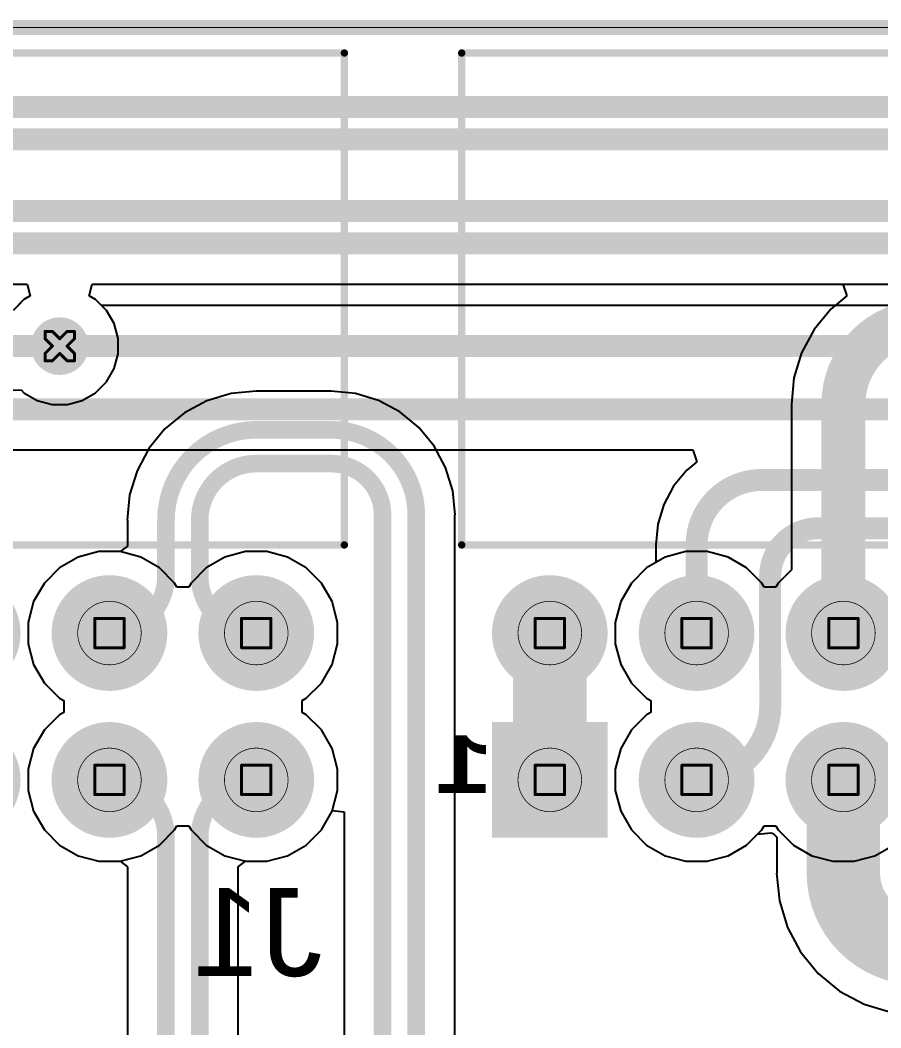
# Model space of a CAD drawing. Header units: inches. Extents: x 0 to 289, y 0 to 168.
# Drawn here: x 23.32 to 38.21, y 82.7 to 100.13 of the extents above; entities that cross this region are included whole.
import ezdxf

# ---------------------------------------------------------------- set-up
doc = ezdxf.new("R2010")
doc.units = ezdxf.units.IN
for name, color, linetype in [('Board Outline', 216, 'Continuous'), ('Bottom Layer', 5, 'Continuous'), ('Bottom Overlay', 54, 'Continuous'), ('Bottom Solder', 6, 'Continuous'), ('Dimension', 6, 'Continuous'), ('Drill Drawing', 1, 'Continuous'), ('Multi-Layer', 9, 'Continuous'), ('Pad Holes', 156, 'Continuous'), ('Top Layer', 1, 'Continuous'), ('Top Solder', 216, 'Continuous'), ('Via Holes', 16, 'Continuous')]:
    doc.layers.add(name, color=color, linetype=linetype)
doc.styles.add('Arial', font='', dxfattribs={"height": 0.2})
doc.styles.add('Courier New_Bold', font='', dxfattribs={"height": 0.2})
doc.styles.get('Arial').set_extended_font_data('Arial')
doc.styles.get('Courier New_Bold').set_extended_font_data('Courier New', bold=True)

# ---------------------------------------------------------------- blocks, each defined once
blk = doc.blocks.new('SSW_110_02_G_D_RA_N_B_38')
at = {"layer": 'Bottom Layer'}
h = blk.add_hatch(color=5, dxfattribs=at)
edge = h.paths.add_edge_path()
edge.add_arc((-11.43, 1.27000254), 0.8999982, 0, 360)
h = blk.add_hatch(color=5, dxfattribs=at)
edge = h.paths.add_edge_path()
edge.add_arc((-8.889999999999999, 1.27000254), 0.8999982, 0, 360)
h = blk.add_hatch(color=5, dxfattribs=at)
edge = h.paths.add_edge_path()
edge.add_arc((-11.43000254, -1.26999492), 0.8999982, 0, 360)
h = blk.add_hatch(color=5, dxfattribs=at)
edge = h.paths.add_edge_path()
edge.add_arc((-8.889999999999999, -1.26999492), 0.8999982, 0, 360)
at = {"layer": 'Bottom Solder'}
h = blk.add_hatch(color=6, dxfattribs=at)
edge = h.paths.add_edge_path()
edge.add_arc((-11.43, 1.27000254), 1.0015982, 0, 360)
h = blk.add_hatch(color=6, dxfattribs=at)
edge = h.paths.add_edge_path()
edge.add_arc((-8.889999999999999, 1.27000254), 1.0015982, 0, 360)
h = blk.add_hatch(color=6, dxfattribs=at)
edge = h.paths.add_edge_path()
edge.add_arc((-6.35, 1.27000254), 1.0015982, 0, 360)
h = blk.add_hatch(color=6, dxfattribs=at)
edge = h.paths.add_edge_path()
edge.add_arc((-11.43000254, -1.26999492), 1.0015982, 0, 360)
h = blk.add_hatch(color=6, dxfattribs=at)
edge = h.paths.add_edge_path()
edge.add_arc((-8.889999999999999, -1.26999492), 1.0015982, 0, 360)
h = blk.add_hatch(color=6, dxfattribs=at)
edge = h.paths.add_edge_path()
edge.add_arc((-6.35, -1.26999746), 1.0015982, 0, 360)
at = {"layer": 'Multi-Layer'}
h = blk.add_hatch(color=9, dxfattribs=at)
edge = h.paths.add_edge_path()
edge.add_arc((-11.43, 1.27000254), 0.8999982, 0, 360)
h = blk.add_hatch(color=9, dxfattribs=at)
edge = h.paths.add_edge_path()
edge.add_arc((-8.889999999999999, 1.27000254), 0.8999982, 0, 360)
h = blk.add_hatch(color=9, dxfattribs=at)
edge = h.paths.add_edge_path()
edge.add_arc((-11.43000254, -1.26999492), 0.8999982, 0, 360)
h = blk.add_hatch(color=9, dxfattribs=at)
edge = h.paths.add_edge_path()
edge.add_arc((-8.889999999999999, -1.26999492), 0.8999982, 0, 360)
at = {"layer": 'Pad Holes'}
h = blk.add_hatch(color=7, dxfattribs=at)
edge = h.paths.add_edge_path()
edge.add_arc((-11.43, 1.27000254), 0.51999896, 0, 360)
h = blk.add_hatch(color=7, dxfattribs=at)
edge = h.paths.add_edge_path()
edge.add_arc((-8.889999999999999, 1.27000254), 0.51999896, 0, 360)
h = blk.add_hatch(color=7, dxfattribs=at)
edge = h.paths.add_edge_path()
edge.add_arc((-11.43000254, -1.26999492), 0.51999896, 0, 360)
h = blk.add_hatch(color=7, dxfattribs=at)
edge = h.paths.add_edge_path()
edge.add_arc((-8.889999999999999, -1.26999492), 0.51999896, 0, 360)
at = {"layer": 'Top Layer'}
h = blk.add_hatch(color=1, dxfattribs=at)
edge = h.paths.add_edge_path()
edge.add_arc((-11.43, 1.27000254), 0.8999982, 0, 360)
h = blk.add_hatch(color=1, dxfattribs=at)
edge = h.paths.add_edge_path()
edge.add_arc((-8.889999999999999, 1.27000254), 0.8999982, 0, 360)
h = blk.add_hatch(color=1, dxfattribs=at)
edge = h.paths.add_edge_path()
edge.add_arc((-11.43000254, -1.26999492), 0.8999982, 0, 360)
h = blk.add_hatch(color=1, dxfattribs=at)
edge = h.paths.add_edge_path()
edge.add_arc((-8.889999999999999, -1.26999492), 0.8999982, 0, 360)
at = {"layer": 'Top Solder'}
h = blk.add_hatch(color=216, dxfattribs=at)
edge = h.paths.add_edge_path()
edge.add_arc((-11.43, 1.27000254), 1.0015982, 0, 360)
h = blk.add_hatch(color=216, dxfattribs=at)
edge = h.paths.add_edge_path()
edge.add_arc((-8.889999999999999, 1.27000254), 1.0015982, 0, 360)
h = blk.add_hatch(color=216, dxfattribs=at)
edge = h.paths.add_edge_path()
edge.add_arc((-6.35, 1.27000254), 1.0015982, 0, 360)
h = blk.add_hatch(color=216, dxfattribs=at)
edge = h.paths.add_edge_path()
edge.add_arc((-11.43000254, -1.26999492), 1.0015982, 0, 360)
h = blk.add_hatch(color=216, dxfattribs=at)
edge = h.paths.add_edge_path()
edge.add_arc((-8.889999999999999, -1.26999492), 1.0015982, 0, 360)
h = blk.add_hatch(color=216, dxfattribs=at)
edge = h.paths.add_edge_path()
edge.add_arc((-6.35, -1.26999746), 1.0015982, 0, 360)
at = {"layer": 'Bottom Overlay', "const_width": 0.127}
for points in [[(12.95500076, -2.79399746), (-12.95500076, -2.79399746)], [(-12.95500076, -2.79399746), (-12.95500076, -11.30400076)], [(12.95500076, -11.30400076), (-12.95500076, -11.30400076)]]:
    blk.add_lwpolyline(points, dxfattribs=at)
at = {"layer": 'Bottom Overlay', "const_width": 0.0635}
for points in [[(-12.98675076, -2.79399746, 1), (-12.92325076, -2.79399746, 1)], [(-12.98675076, -2.79399746, 1), (-12.92325076, -2.79399746, 1)], [(-12.98675076, -11.30400076, 1), (-12.92325076, -11.30400076, 1)], [(-12.98675076, -11.30400076, 1), (-12.92325076, -11.30400076, 1)]]:
    blk.add_lwpolyline(points, format="xyb", close=True, dxfattribs=at)
blk = doc.blocks.new('SSW_110_02_G_D_RA_N_B_55')
at = {"layer": 'Bottom Layer'}
h = blk.add_hatch(color=5, dxfattribs=at)
edge = h.paths.add_edge_path()
edge.add_arc((6.35, 1.27000254), 0.8999982, 0, 360)
h = blk.add_hatch(color=5, dxfattribs=at)
edge = h.paths.add_edge_path()
edge.add_arc((8.889999999999999, 1.27000254), 0.8999982, 0, 360)
blk.add_hatch(color=5, dxfattribs=at).paths.add_polyline_path([(10.53000053, 2.17000201), (12.32999947, 2.17000201), (12.32999947, 0.37000307), (10.53000053, 0.37000307)])
h = blk.add_hatch(color=5, dxfattribs=at)
edge = h.paths.add_edge_path()
edge.add_arc((6.35, -1.26999746), 0.8999982, 0, 360)
h = blk.add_hatch(color=5, dxfattribs=at)
edge = h.paths.add_edge_path()
edge.add_arc((8.889999999999999, -1.26999492), 0.8999982, 0, 360)
h = blk.add_hatch(color=5, dxfattribs=at)
edge = h.paths.add_edge_path()
edge.add_arc((11.42999746, -1.26999492), 0.8999982, 0, 360)
at = {"layer": 'Bottom Solder'}
h = blk.add_hatch(color=6, dxfattribs=at)
edge = h.paths.add_edge_path()
edge.add_arc((6.35, 1.27000254), 1.0015982, 0, 360)
h = blk.add_hatch(color=6, dxfattribs=at)
edge = h.paths.add_edge_path()
edge.add_arc((8.889999999999999, 1.27000254), 1.0015982, 0, 360)
blk.add_hatch(color=6, dxfattribs=at).paths.add_polyline_path([(10.42840053, 2.27160201), (12.43159947, 2.27160201), (12.43159947, 0.26840307), (10.42840053, 0.26840307)])
h = blk.add_hatch(color=6, dxfattribs=at)
edge = h.paths.add_edge_path()
edge.add_arc((6.35, -1.26999746), 1.0015982, 0, 360)
h = blk.add_hatch(color=6, dxfattribs=at)
edge = h.paths.add_edge_path()
edge.add_arc((8.889999999999999, -1.26999492), 1.0015982, 0, 360)
h = blk.add_hatch(color=6, dxfattribs=at)
edge = h.paths.add_edge_path()
edge.add_arc((11.42999746, -1.26999492), 1.0015982, 0, 360)
at = {"layer": 'Multi-Layer'}
h = blk.add_hatch(color=9, dxfattribs=at)
edge = h.paths.add_edge_path()
edge.add_arc((6.35, 1.27000254), 0.8999982, 0, 360)
h = blk.add_hatch(color=9, dxfattribs=at)
edge = h.paths.add_edge_path()
edge.add_arc((8.889999999999999, 1.27000254), 0.8999982, 0, 360)
blk.add_hatch(color=9, dxfattribs=at).paths.add_polyline_path([(10.53000053, 2.17000201), (12.32999947, 2.17000201), (12.32999947, 0.37000307), (10.53000053, 0.37000307)])
h = blk.add_hatch(color=9, dxfattribs=at)
edge = h.paths.add_edge_path()
edge.add_arc((6.35, -1.26999746), 0.8999982, 0, 360)
h = blk.add_hatch(color=9, dxfattribs=at)
edge = h.paths.add_edge_path()
edge.add_arc((8.889999999999999, -1.26999492), 0.8999982, 0, 360)
h = blk.add_hatch(color=9, dxfattribs=at)
edge = h.paths.add_edge_path()
edge.add_arc((11.42999746, -1.26999492), 0.8999982, 0, 360)
at = {"layer": 'Pad Holes'}
h = blk.add_hatch(color=7, dxfattribs=at)
edge = h.paths.add_edge_path()
edge.add_arc((6.35, 1.27000254), 0.51999896, 0, 360)
h = blk.add_hatch(color=7, dxfattribs=at)
edge = h.paths.add_edge_path()
edge.add_arc((8.889999999999999, 1.27000254), 0.51999896, 0, 360)
h = blk.add_hatch(color=7, dxfattribs=at)
edge = h.paths.add_edge_path()
edge.add_arc((11.43, 1.27000254), 0.51999896, 0, 360)
h = blk.add_hatch(color=7, dxfattribs=at)
edge = h.paths.add_edge_path()
edge.add_arc((6.35, -1.26999746), 0.51999896, 0, 360)
h = blk.add_hatch(color=7, dxfattribs=at)
edge = h.paths.add_edge_path()
edge.add_arc((8.889999999999999, -1.26999492), 0.51999896, 0, 360)
h = blk.add_hatch(color=7, dxfattribs=at)
edge = h.paths.add_edge_path()
edge.add_arc((11.42999746, -1.26999492), 0.51999896, 0, 360)
at = {"layer": 'Top Layer'}
h = blk.add_hatch(color=1, dxfattribs=at)
edge = h.paths.add_edge_path()
edge.add_arc((6.35, 1.27000254), 0.8999982, 0, 360)
h = blk.add_hatch(color=1, dxfattribs=at)
edge = h.paths.add_edge_path()
edge.add_arc((8.889999999999999, 1.27000254), 0.8999982, 0, 360)
blk.add_hatch(color=1, dxfattribs=at).paths.add_polyline_path([(10.53000053, 2.17000201), (12.32999947, 2.17000201), (12.32999947, 0.37000307), (10.53000053, 0.37000307)])
h = blk.add_hatch(color=1, dxfattribs=at)
edge = h.paths.add_edge_path()
edge.add_arc((6.35, -1.26999746), 0.8999982, 0, 360)
h = blk.add_hatch(color=1, dxfattribs=at)
edge = h.paths.add_edge_path()
edge.add_arc((8.889999999999999, -1.26999492), 0.8999982, 0, 360)
h = blk.add_hatch(color=1, dxfattribs=at)
edge = h.paths.add_edge_path()
edge.add_arc((11.42999746, -1.26999492), 0.8999982, 0, 360)
at = {"layer": 'Top Solder'}
h = blk.add_hatch(color=216, dxfattribs=at)
edge = h.paths.add_edge_path()
edge.add_arc((6.35, 1.27000254), 1.0015982, 0, 360)
h = blk.add_hatch(color=216, dxfattribs=at)
edge = h.paths.add_edge_path()
edge.add_arc((8.889999999999999, 1.27000254), 1.0015982, 0, 360)
blk.add_hatch(color=216, dxfattribs=at).paths.add_polyline_path([(10.42840053, 2.27160201), (12.43159947, 2.27160201), (12.43159947, 0.26840307), (10.42840053, 0.26840307)])
h = blk.add_hatch(color=216, dxfattribs=at)
edge = h.paths.add_edge_path()
edge.add_arc((6.35, -1.26999746), 1.0015982, 0, 360)
h = blk.add_hatch(color=216, dxfattribs=at)
edge = h.paths.add_edge_path()
edge.add_arc((8.889999999999999, -1.26999492), 1.0015982, 0, 360)
h = blk.add_hatch(color=216, dxfattribs=at)
edge = h.paths.add_edge_path()
edge.add_arc((11.42999746, -1.26999492), 1.0015982, 0, 360)
at = {"layer": 'Bottom Overlay', "const_width": 0.127}
for points in [[(12.95500076, -2.79399746), (-12.95500076, -2.79399746)], [(12.95500076, -2.79399746), (12.95500076, -11.30400076)], [(12.95500076, -11.30400076), (-12.95500076, -11.30400076)]]:
    blk.add_lwpolyline(points, dxfattribs=at)
at = {"layer": 'Bottom Overlay', "const_width": 0.0635}
for points in [[(12.92325076, -2.79399746, 1), (12.98675076, -2.79399746, 1)], [(12.92325076, -2.79399746, 1), (12.98675076, -2.79399746, 1)], [(12.92325076, -11.30400076, 1), (12.98675076, -11.30400076, 1)], [(12.92325076, -11.30400076, 1), (12.98675076, -11.30400076, 1)]]:
    blk.add_lwpolyline(points, format="xyb", close=True, dxfattribs=at)
at = {"layer": 'Bottom Overlay', "style": 'Courier New_Bold', "text_generation_flag": 2}
blk.add_text('1', height=1.00000054, rotation=180, dxfattribs=at).set_placement((12.4206, 1.49860508))

msp = doc.modelspace()

# ---------------------------------------------------------------- hatches: boundary and pattern name
at = {"layer": 'Bottom Layer'}
h = msp.add_hatch(color=5, dxfattribs=at)
edge = h.paths.add_edge_path()
edge.add_arc((24.00558064, 94.488), 0.499999, 0, 360)
at = {"layer": 'Top Layer'}
h = msp.add_hatch(color=1, dxfattribs=at)
edge = h.paths.add_edge_path()
edge.add_arc((24.00558064, 94.488), 0.499999, 0, 360)
at = {"layer": 'Via Holes'}
h = msp.add_hatch(color=7, dxfattribs=at)
edge = h.paths.add_edge_path()
edge.add_arc((24.00558064, 94.488), 0.2499995, 0, 360)

# ---------------------------------------------------------------- linework, layer by layer
at = {"layer": 'Board Outline', "const_width": 0.254}
msp.add_lwpolyline([(0, 100.00000066), (145.26999902, 100.00000066)], dxfattribs=at)
at = {"layer": 'Bottom Layer'}
for p, q in [((11.20202738, 95.56112205999999), (23.44188606, 95.56112205999999)), ((23.44188606, 95.56112205999999), (23.4963335, 95.35792205999999)), ((24.51482778, 95.35792205999999), (24.56927522, 95.56112205999999)), ((24.56927522, 95.56112205999999), (37.55379078, 95.56112205999999)), ((37.55379078, 95.56112205999999), (37.62649828, 95.35792205999999)), ((23.4963335, 95.35792205999999), (23.3866563, 95.29459985999999)), ((24.62450498, 95.29459985999999), (24.51482778, 95.35792205999999)), ((37.62649828, 95.35792205999999), (37.34688238, 95.12844829999999)), ((23.3866563, 95.29459985999999), (23.28458386, 95.19252741999999)), ((24.8121805, 95.10692433999999), (24.62450498, 95.29459985999999)), ((24.94488534, 94.87707212), (24.8121805, 95.10692433999999)), ((37.34688238, 95.12844829999999), (37.0575205, 94.77585819999999)), ((25.01357964, 94.62070484), (24.94488534, 94.87707212)), ((37.0575205, 94.77585819999999), (36.84250442, 94.37359331999998)), ((25.01357964, 94.35529516), (25.01357964, 94.62070484)), ((24.94488534, 94.09892788), (25.01357964, 94.35529516)), ((36.84250442, 94.37359331999998), (36.7100993, 93.93710956)), ((24.8121805, 93.86907566), (24.94488534, 94.09892788)), ((24.62450498, 93.68140014), (24.8121805, 93.86907566)), ((36.7100993, 93.93710956), (36.66539022, 93.48318108)), ((23.19112202, 93.72413309999999), (23.33674022, 93.73131622)), ((23.33674022, 93.73131622), (23.3866563, 93.68140014)), ((23.3866563, 93.68140014), (23.61650852, 93.54869529999999)), ((24.39465276, 93.54869529999999), (24.62450498, 93.68140014)), ((26.96991304, 93.66844359999999), (26.55096798, 93.54135724)), ((27.40559924, 93.71135435999999), (26.96991304, 93.66844359999999)), ((27.40559924, 93.70629976), (27.40559924, 93.71135435999999)), ((28.70199999999999, 93.70629976), (27.40559924, 93.70629976)), ((29.12025926, 93.66972883999999), (28.70199999999999, 93.71092256)), ((28.70199999999999, 93.71092256), (28.70199999999999, 93.70629976)), ((29.52244286, 93.54772501999999), (29.12025926, 93.66972883999999)), ((23.61650852, 93.54869529999999), (23.8728758, 93.48000099999999)), ((23.8728758, 93.48000099999999), (24.13828548, 93.48000099999999)), ((24.13828548, 93.48000099999999), (24.39465276, 93.54869529999999)), ((26.55096798, 93.54135724), (26.16486766, 93.33498224)), ((29.89309998, 93.34960756), (29.52244286, 93.54772501999999)), ((36.66539022, 93.48318108), (36.66892335999999, 93.48318108)), ((36.66892335999999, 93.48318108), (36.66892335999999, 90.61903643999999)), ((26.16486766, 93.33498224), (25.82644822, 93.05724848)), ((30.21798122, 93.08298122), (29.89309998, 93.34960756)), ((25.82644822, 93.05724848), (25.54871446, 92.71882903999999)), ((30.48460756, 92.75809998), (30.21798122, 93.08298122)), ((30.68272502, 92.38744286), (30.48460756, 92.75809998)), ((25.54871446, 92.71882903999999), (25.34233946, 92.33272871999999)), ((25.34233946, 92.33272871999999), (25.2152531, 91.91378365999999)), ((30.80472884, 91.98525925999999), (30.68272502, 92.38744286)), ((25.2152531, 91.91378365999999), (25.17234234, 91.47809745999999)), ((30.84592256, 91.567), (30.80472884, 91.98525925999999)), ((30.84129976, 78.2828), (30.84129976, 91.567)), ((30.84129976, 91.567), (30.84592256, 91.567)), ((25.17234234, 91.47809745999999), (25.17739694, 91.47809745999999)), ((25.17739694, 91.47809745999999), (25.17739694, 91.02951313999999)), ((25.17739694, 91.02951313999999), (25.05095828, 90.9324953)), ((24.32212814, 90.83654172), (24.00106452, 90.65117505999999)), ((24.6802275, 90.9324953), (24.32212814, 90.83654172)), ((25.05095828, 90.9324953), (24.6802275, 90.9324953)), ((34.48212814, 90.83654172), (34.16106452, 90.65117505999999)), ((34.8402275, 90.9324953), (34.48212814, 90.83654172)), ((35.21096082, 90.9324953), (34.8402275, 90.9324953)), ((35.56906017999999, 90.83654172), (35.21096082, 90.9324953)), ((35.8901238, 90.65117505999999), (35.56906017999999, 90.83654172)), ((24.00106452, 90.65117505999999), (23.7389162, 90.38902674)), ((34.16106452, 90.65117505999999), (33.8989162, 90.38902674)), ((36.15227212, 90.38902674), (35.8901238, 90.65117505999999)), ((36.66892335999999, 90.61903643999999), (36.4389162, 90.38902927999999)), ((23.7389162, 90.38902674), (23.55354954, 90.06796312)), ((33.8989162, 90.38902674), (33.71354954, 90.06796312)), ((36.19399162, 90.31676374), (36.15227212, 90.38902674)), ((36.39719416, 90.31676374), (36.19399162, 90.31676374)), ((36.4389162, 90.38902927999999), (36.39719416, 90.31676374)), ((23.55354954, 90.06796312), (23.45759596, 89.70986375999999)), ((33.71354954, 90.06796312), (33.61759596, 89.70986375999999)), ((23.45759596, 89.70986375999999), (23.45759596, 89.33913043999999)), ((33.61759596, 89.70986375999999), (33.61759596, 89.33913043999999)), ((23.45759596, 89.33913043999999), (23.55354954, 88.98103108)), ((33.61759596, 89.33913043999999), (33.71354954, 88.98103108)), ((23.55354954, 88.98103108), (23.7389162, 88.65996745999999)), ((33.71354954, 88.98103108), (33.8989162, 88.65996745999999)), ((23.7389162, 88.65996745999999), (24.00106452, 88.39781914)), ((33.8989162, 88.65996745999999), (34.16106452, 88.39781914)), ((24.00106452, 88.39781914), (24.07332498, 88.35609964)), ((34.16106452, 88.39781914), (34.23332498, 88.35609964)), ((24.07332498, 88.35609964), (24.07332498, 88.15289709999999)), ((34.23332498, 88.35609964), (34.23332498, 88.15289709999999)), ((24.00106452, 88.11117759999999), (23.7389162, 87.84902928)), ((24.07332498, 88.15289709999999), (24.00106452, 88.11117759999999)), ((34.16106452, 88.11117759999999), (33.8989162, 87.84902928)), ((34.23332498, 88.15289709999999), (34.16106452, 88.11117759999999)), ((23.7389162, 87.84902928), (23.55354954, 87.52796566)), ((33.8989162, 87.84902928), (33.71354954, 87.52796566)), ((23.55354954, 87.52796566), (23.45759596, 87.1698663)), ((33.71354954, 87.52796566), (33.61759596, 87.1698663)), ((23.45759596, 87.1698663), (23.45759596, 86.79913298)), ((33.61759596, 87.1698663), (33.61759596, 86.79913298)), ((23.45759596, 86.79913298), (23.55354954, 86.44103362)), ((33.61759596, 86.79913298), (33.71354954, 86.44103362)), ((23.55354954, 86.44103362), (23.7389162, 86.11997)), ((28.53227211999999, 86.11997), (28.71763877999999, 86.44103362)), ((28.71763877999999, 86.44103362), (28.72170024, 86.45618979999999)), ((28.72170024, 86.45618979999999), (28.92490024, 86.42943598)), ((28.92490024, 86.42943598), (28.92490024, 78.2828)), ((33.71354954, 86.44103362), (33.8989162, 86.11997)), ((23.7389162, 86.11997), (24.00106452, 85.85782168)), ((28.2701238, 85.85782168), (28.53227211999999, 86.11997)), ((33.8989162, 86.11997), (34.16106452, 85.85782168)), ((35.8901238, 85.85782168), (36.07888644, 86.04658432)), ((36.07888644, 86.04658432), (36.3104557, 86.07101657999999)), ((36.3104557, 86.07101657999999), (36.35133954, 86.05836484)), ((36.35133954, 86.05836484), (36.41273133999999, 85.99546682)), ((36.41273133999999, 85.99546682), (36.41273133999999, 85.37040583999999)), ((24.00106452, 85.85782168), (24.32212814, 85.67245501999999)), ((27.94906018, 85.67245501999999), (28.2701238, 85.85782168)), ((34.16106452, 85.85782168), (34.48212814, 85.67245501999999)), ((35.56906017999999, 85.67245501999999), (35.8901238, 85.85782168)), ((24.32212814, 85.67245501999999), (24.6802275, 85.57650144)), ((27.59096082, 85.57650144), (27.94906018, 85.67245501999999)), ((34.48212814, 85.67245501999999), (34.8402275, 85.57650144)), ((35.21096082, 85.57650144), (35.56906017999999, 85.67245501999999)), ((24.6802275, 85.57650144), (25.05095828, 85.57650144)), ((25.05095828, 85.57650144), (25.1773944, 85.4794836)), ((25.1773944, 85.4794836), (25.1773944, 75.55330584)), ((27.09379392, 85.4794836), (27.22023004, 85.57650144)), ((27.09379392, 75.55330584), (27.09379392, 85.4794836)), ((27.22023004, 85.57650144), (27.59096082, 85.57650144)), ((34.8402275, 85.57650144), (35.21096082, 85.57650144)), ((36.41273133999999, 85.37040583999999), (36.41079078, 85.37040583999999)), ((36.41079078, 85.37040583999999), (36.45789, 84.8921975)), ((36.45789, 84.8921975), (36.59737918, 84.43236859999999)), ((36.59737918, 84.43236859999999), (36.82389384, 84.00858738)), ((36.82389384, 84.00858738), (37.12873448, 83.63714032)), ((37.12873448, 83.63714032), (37.50018153999999, 83.33229968)), ((37.50018153999999, 83.33229968), (37.92396275999999, 83.10578502)), ((37.92396275999999, 83.10578502), (38.38379166, 82.96629584))]:
    msp.add_line(p, q, dxfattribs=at)
for points, const_width in [([(2.74011136, 98.62663027999999), (82.39388144, 98.62663027999999)], 0.3809999999999999), ([(2.74011136, 98.06783028), (82.39388144, 98.06783028)], 0.3809999999999999), ([(7.42055412, 96.82444948), (77.88355263999999, 96.82444948)], 0.3809999999999999), ([(11.50623048, 96.26564948), (77.88355263999999, 96.26564948)], 0.3809999999999999), ([(13.4160387, 94.488), (24.00558064, 94.488)], 0.3809999999999999), ([(37.56559416, 89.52449964), (37.56559416, 93.48318108)], 0.7619999999999999), ([(27.40559924, 93.04019999999998), (28.70199999999999, 93.04019999999998)], 0.3048), ([(27.40559924, 92.456), (28.70199999999999, 92.456)], 0.3048), ([(29.591, 78.2828), (29.591, 91.567)], 0.3048), ([(30.1752, 78.2828), (30.1752, 91.567)], 0.3048), ([(25.8434967, 90.50239964), (25.8434967, 91.47809745999999)], 0.3048), ([(26.4276967, 90.5023971), (26.4276967, 91.47809745999999)], 0.3048), ([(32.48559669999999, 86.98449964), (32.48559669999999, 89.52449709999999)], 1.27), ([(37.56559416, 85.37040583999999), (37.56559416, 86.98449964)], 1.27), ([(32.48559416, 86.98449964), (32.48559669999999, 86.98449964)], 0.3809999999999999), ([(25.84349416, 75.55330584), (25.84349416, 86.00659963999999)], 0.3048), ([(26.42769416, 75.55330584), (26.42769416, 86.00659963999999)], 0.3048)]:
    msp.add_lwpolyline(points, dxfattribs=dict(at, const_width=const_width))
for points, const_width in [([(37.56559416, 93.48318108, -0.4142135623730951), (38.9921496, 94.90973652)], 0.7619999999999999), ([(25.8434967, 91.47809745999999, -0.4142135623730951), (27.40559924, 93.04019999999998)], 0.3048), ([(28.70199999999999, 93.04019999999998, -0.4142135623730951), (30.1752, 91.567)], 0.3048), ([(26.4276967, 91.47809745999999, -0.4142135623730951), (27.40559924, 92.456)], 0.3048), ([(28.70199999999999, 92.456, -0.4142135623730951), (29.591, 91.567)], 0.3048), ([(25.8434967, 90.50239964, -0.4142135623730951), (24.86559416, 89.52449709999999)], 0.3048), ([(27.4055967, 89.52449709999999, -0.4142135623730951), (26.4276967, 90.5023971)], 0.3048), ([(24.86559416, 86.98449964, -0.4142135623730951), (25.84349416, 86.00659963999999)], 0.3048), ([(26.42769416, 86.00659963999999, -0.4142135623730951), (27.40559416, 86.98449964)], 0.3048), ([(38.862, 84.074, -0.4142135623730951), (37.56559416, 85.37040583999999)], 1.27)]:
    msp.add_lwpolyline(points, format="xyb", dxfattribs=dict(at, const_width=const_width))
for points, const_width in [([(23.91033064, 94.488, 1), (24.10083064, 94.488, 1)], 0.1905), ([(37.37509416, 93.48318108, 1), (37.75609416, 93.48318108, 1)], 0.3809999999999999), ([(37.37509416, 93.48318108, 1), (37.75609416, 93.48318108, 1)], 0.3809999999999999), ([(27.32939924, 93.04019999999998, 1), (27.48179924, 93.04019999999998, 1)], 0.1524), ([(27.32939924, 93.04019999999998, 1), (27.48179924, 93.04019999999998, 1)], 0.1524), ([(28.6258, 93.04019999999998, 1), (28.7782, 93.04019999999998, 1)], 0.1524), ([(28.6258, 93.04019999999998, 1), (28.7782, 93.04019999999998, 1)], 0.1524), ([(27.32939924, 92.456, 1), (27.48179924, 92.456, 1)], 0.1524), ([(27.32939924, 92.456, 1), (27.48179924, 92.456, 1)], 0.1524), ([(28.6258, 92.456, 1), (28.7782, 92.456, 1)], 0.1524), ([(28.6258, 92.456, 1), (28.7782, 92.456, 1)], 0.1524), ([(29.5148, 91.567, 1), (29.6672, 91.567, 1)], 0.1524), ([(29.5148, 91.567, 1), (29.6672, 91.567, 1)], 0.1524), ([(30.099, 91.567, 1), (30.2514, 91.567, 1)], 0.1524), ([(30.099, 91.567, 1), (30.2514, 91.567, 1)], 0.1524), ([(25.7672967, 91.47809745999999, 1), (25.9196967, 91.47809745999999, 1)], 0.1524), ([(25.7672967, 91.47809745999999, 1), (25.9196967, 91.47809745999999, 1)], 0.1524), ([(26.35149669999999, 91.47809745999999, 1), (26.50389669999999, 91.47809745999999, 1)], 0.1524), ([(26.35149669999999, 91.47809745999999, 1), (26.50389669999999, 91.47809745999999, 1)], 0.1524), ([(25.7672967, 90.50239964, 1), (25.9196967, 90.50239964, 1)], 0.1524), ([(25.7672967, 90.50239964, 1), (25.9196967, 90.50239964, 1)], 0.1524), ([(26.35149669999999, 90.5023971, 1), (26.50389669999999, 90.5023971, 1)], 0.1524), ([(26.35149669999999, 90.5023971, 1), (26.50389669999999, 90.5023971, 1)], 0.1524), ([(32.1680967, 89.52449709999999, 1), (32.8030967, 89.52449709999999, 1)], 0.635), ([(37.37509416, 89.52449964, 1), (37.75609416, 89.52449964, 1)], 0.3809999999999999), ([(24.78939416, 89.52449709999999, 1), (24.94179416, 89.52449709999999, 1)], 0.1524), ([(27.3293967, 89.52449709999999, 1), (27.4817967, 89.52449709999999, 1)], 0.1524), ([(32.1680967, 86.98449964, 1), (32.8030967, 86.98449964, 1)], 0.635), ([(37.24809416, 86.98449964, 1), (37.88309416, 86.98449964, 1)], 0.635), ([(32.39034416, 86.98449964, 1), (32.58084416, 86.98449964, 1)], 0.1905), ([(32.3903467, 86.98449964, 1), (32.5808467, 86.98449964, 1)], 0.1905), ([(24.78939416, 86.98449964, 1), (24.94179416, 86.98449964, 1)], 0.1524), ([(27.32939416, 86.98449964, 1), (27.48179416, 86.98449964, 1)], 0.1524), ([(25.76729416, 86.00659963999999, 1), (25.91969416, 86.00659963999999, 1)], 0.1524), ([(25.76729416, 86.00659963999999, 1), (25.91969416, 86.00659963999999, 1)], 0.1524), ([(26.35149416, 86.00659963999999, 1), (26.50389416, 86.00659963999999, 1)], 0.1524), ([(26.35149416, 86.00659963999999, 1), (26.50389416, 86.00659963999999, 1)], 0.1524), ([(37.24809416, 85.37040583999999, 1), (37.88309416, 85.37040583999999, 1)], 0.635), ([(37.24809416, 85.37040583999999, 1), (37.88309416, 85.37040583999999, 1)], 0.635)]:
    msp.add_lwpolyline(points, format="xyb", close=True, dxfattribs=dict(at, const_width=const_width))
at = {"layer": 'Dimension', "const_width": 0.0127}
msp.add_lwpolyline([(0, 100.00000066), (145.26999902, 100.00000066)], dxfattribs=at)
at = {"layer": 'Dimension'}
for points, const_width in [([(25.4155956, 89.52449709999999, 1), (24.3155978, 89.52449709999999, 1)], 0.0127), ([(27.9555956, 89.52449709999999, 1), (26.8555978, 89.52449709999999, 1)], 0.0127), ([(33.03559559999999, 89.52449709999999, 1), (31.9355978, 89.52449709999999, 1)], 0.0127), ([(35.5755956, 89.52449709999999, 1), (34.4755978, 89.52449709999999, 1)], 0.0127), ([(38.11559559999999, 89.52449709999999, 1), (37.01559779999999, 89.52449709999999, 1)], 0.0127), ([(24.3124228, 89.52449709999999, 1), (24.3187728, 89.52449709999999, 1)], 0.00635), ([(25.4124206, 89.52449709999999, 1), (25.4187706, 89.52449709999999, 1)], 0.00635), ([(26.8524228, 89.52449709999999, 1), (26.8587728, 89.52449709999999, 1)], 0.00635), ([(27.9524206, 89.52449709999999, 1), (27.9587706, 89.52449709999999, 1)], 0.00635), ([(31.9324228, 89.52449709999999, 1), (31.9387728, 89.52449709999999, 1)], 0.00635), ([(33.0324206, 89.52449709999999, 1), (33.0387706, 89.52449709999999, 1)], 0.00635), ([(34.4724228, 89.52449709999999, 1), (34.47877279999999, 89.52449709999999, 1)], 0.00635), ([(35.5724206, 89.52449709999999, 1), (35.5787706, 89.52449709999999, 1)], 0.00635), ([(37.0124228, 89.52449709999999, 1), (37.0187728, 89.52449709999999, 1)], 0.00635), ([(38.1124206, 89.52449709999999, 1), (38.1187706, 89.52449709999999, 1)], 0.00635), ([(25.4155956, 86.9844971, 1), (24.3155978, 86.9844971, 1)], 0.0127), ([(27.9555956, 86.9844971, 1), (26.8555978, 86.9844971, 1)], 0.0127), ([(33.03559559999999, 86.9844971, 1), (31.9355978, 86.9844971, 1)], 0.0127), ([(35.5755956, 86.9844971, 1), (34.4755978, 86.9844971, 1)], 0.0127), ([(38.11559559999999, 86.9844971, 1), (37.01559779999999, 86.9844971, 1)], 0.0127), ([(24.3124228, 86.9844971, 1), (24.3187728, 86.9844971, 1)], 0.00635), ([(25.4124206, 86.9844971, 1), (25.4187706, 86.9844971, 1)], 0.00635), ([(26.8524228, 86.9844971, 1), (26.8587728, 86.9844971, 1)], 0.00635), ([(27.9524206, 86.9844971, 1), (27.9587706, 86.9844971, 1)], 0.00635), ([(31.9324228, 86.9844971, 1), (31.9387728, 86.9844971, 1)], 0.00635), ([(33.0324206, 86.9844971, 1), (33.0387706, 86.9844971, 1)], 0.00635), ([(34.4724228, 86.9844971, 1), (34.47877279999999, 86.9844971, 1)], 0.00635), ([(35.5724206, 86.9844971, 1), (35.5787706, 86.9844971, 1)], 0.00635), ([(37.0124228, 86.9844971, 1), (37.0187728, 86.9844971, 1)], 0.00635), ([(38.1124206, 86.9844971, 1), (38.1187706, 86.9844971, 1)], 0.00635)]:
    msp.add_lwpolyline(points, format="xyb", close=True, dxfattribs=dict(at, const_width=const_width))
at = {"layer": 'Drill Drawing', "const_width": 0.0508}
for points in [[(23.75158064, 94.615), (23.75158064, 94.74199999999999)], [(23.75158064, 94.74199999999999), (23.87858064, 94.74199999999999)], [(23.87858064, 94.74199999999999), (24.00558064, 94.615)], [(24.00558064, 94.615), (24.13258064, 94.74199999999999)], [(24.13258064, 94.74199999999999), (24.25958064, 94.74199999999999)], [(24.25958064, 94.615), (24.25958064, 94.74199999999999)], [(23.75158064, 94.615), (23.87858064, 94.488)], [(23.75158064, 94.36099999999999), (23.87858064, 94.488)], [(24.13258064, 94.488), (24.25958064, 94.615)], [(24.13258064, 94.488), (24.25958064, 94.36099999999999)], [(23.75158064, 94.234), (23.75158064, 94.36099999999999)], [(23.87858064, 94.234), (24.00558064, 94.36099999999999)], [(24.00558064, 94.36099999999999), (24.13258064, 94.234)], [(24.25958064, 94.234), (24.25958064, 94.36099999999999)], [(23.75158064, 94.234), (23.87858064, 94.234)], [(24.13258064, 94.234), (24.25958064, 94.234)], [(24.61159416, 89.7784971), (25.11959416, 89.7784971)], [(24.61159416, 89.2704971), (24.61159416, 89.7784971)], [(25.11959416, 89.2704971), (25.11959416, 89.7784971)], [(27.1515967, 89.7784971), (27.6595967, 89.7784971)], [(27.1515967, 89.2704971), (27.1515967, 89.7784971)], [(27.6595967, 89.2704971), (27.6595967, 89.7784971)], [(32.2315967, 89.7784971), (32.7395967, 89.7784971)], [(32.2315967, 89.2704971), (32.2315967, 89.7784971)], [(32.7395967, 89.2704971), (32.7395967, 89.7784971)], [(34.77159416, 89.7784971), (35.27959415999999, 89.7784971)], [(34.77159416, 89.2704971), (34.77159416, 89.7784971)], [(35.27959415999999, 89.2704971), (35.27959415999999, 89.7784971)], [(37.31159416, 89.77849963999999), (37.81959416, 89.77849963999999)], [(37.31159416, 89.27049964), (37.31159416, 89.77849963999999)], [(37.81959416, 89.27049964), (37.81959416, 89.77849963999999)], [(24.61159416, 89.2704971), (25.11959416, 89.2704971)], [(27.1515967, 89.2704971), (27.6595967, 89.2704971)], [(32.2315967, 89.2704971), (32.7395967, 89.2704971)], [(34.77159416, 89.2704971), (35.27959415999999, 89.2704971)], [(37.31159416, 89.27049964), (37.81959416, 89.27049964)], [(24.61159416, 87.23849963999999), (25.11959416, 87.23849963999999)], [(24.61159416, 86.73049963999999), (24.61159416, 87.23849963999999)], [(25.11959416, 86.73049963999999), (25.11959416, 87.23849963999999)], [(27.15159415999999, 87.23849963999999), (27.65959416, 87.23849963999999)], [(27.15159415999999, 86.73049963999999), (27.15159415999999, 87.23849963999999)], [(27.65959416, 86.73049963999999), (27.65959416, 87.23849963999999)], [(32.23159416, 87.23849963999999), (32.73959416, 87.23849963999999)], [(32.23159416, 86.73049963999999), (32.23159416, 87.23849963999999)], [(32.73959416, 86.73049963999999), (32.73959416, 87.23849963999999)], [(34.77159416, 87.23849963999999), (35.27959415999999, 87.23849963999999)], [(34.77159416, 86.73049963999999), (34.77159416, 87.23849963999999)], [(35.27959415999999, 86.73049963999999), (35.27959415999999, 87.23849963999999)], [(37.31159416, 87.23849963999999), (37.81959416, 87.23849963999999)], [(37.31159416, 86.73049963999999), (37.31159416, 87.23849963999999)], [(37.81959416, 86.73049963999999), (37.81959416, 87.23849963999999)], [(24.61159416, 86.73049963999999), (25.11959416, 86.73049963999999)], [(27.15159415999999, 86.73049963999999), (27.65959416, 86.73049963999999)], [(32.23159416, 86.73049963999999), (32.73959416, 86.73049963999999)], [(34.77159416, 86.73049963999999), (35.27959415999999, 86.73049963999999)], [(37.31159416, 86.73049963999999), (37.81959416, 86.73049963999999)]]:
    msp.add_lwpolyline(points, dxfattribs=at)
at = {"layer": 'Drill Drawing', "const_width": 0.0254}
for points in [[(23.73888064, 94.74199999999999, 1), (23.76428064, 94.74199999999999, 1)], [(23.73888064, 94.74199999999999, 1), (23.76428064, 94.74199999999999, 1)], [(23.86588064, 94.74199999999999, 1), (23.89128064, 94.74199999999999, 1)], [(23.86588064, 94.74199999999999, 1), (23.89128064, 94.74199999999999, 1)], [(24.11988064, 94.74199999999999, 1), (24.14528064, 94.74199999999999, 1)], [(24.11988064, 94.74199999999999, 1), (24.14528064, 94.74199999999999, 1)], [(24.24688064, 94.74199999999999, 1), (24.27228064, 94.74199999999999, 1)], [(24.24688064, 94.74199999999999, 1), (24.27228064, 94.74199999999999, 1)], [(23.73888064, 94.615, 1), (23.76428064, 94.615, 1)], [(23.73888064, 94.615, 1), (23.76428064, 94.615, 1)], [(23.86588064, 94.488, 1), (23.89128064, 94.488, 1)], [(23.86588064, 94.488, 1), (23.89128064, 94.488, 1)], [(23.99288064, 94.615, 1), (24.01828064, 94.615, 1)], [(23.99288064, 94.615, 1), (24.01828064, 94.615, 1)], [(24.11988064, 94.488, 1), (24.14528064, 94.488, 1)], [(24.11988064, 94.488, 1), (24.14528064, 94.488, 1)], [(24.24688064, 94.615, 1), (24.27228064, 94.615, 1)], [(24.24688064, 94.615, 1), (24.27228064, 94.615, 1)], [(23.73888064, 94.36099999999999, 1), (23.76428064, 94.36099999999999, 1)], [(23.73888064, 94.36099999999999, 1), (23.76428064, 94.36099999999999, 1)], [(23.99288064, 94.36099999999999, 1), (24.01828064, 94.36099999999999, 1)], [(23.99288064, 94.36099999999999, 1), (24.01828064, 94.36099999999999, 1)], [(24.24688064, 94.36099999999999, 1), (24.27228064, 94.36099999999999, 1)], [(24.24688064, 94.36099999999999, 1), (24.27228064, 94.36099999999999, 1)], [(23.73888064, 94.234, 1), (23.76428064, 94.234, 1)], [(23.73888064, 94.234, 1), (23.76428064, 94.234, 1)], [(23.86588064, 94.234, 1), (23.89128064, 94.234, 1)], [(23.86588064, 94.234, 1), (23.89128064, 94.234, 1)], [(24.11988064, 94.234, 1), (24.14528064, 94.234, 1)], [(24.11988064, 94.234, 1), (24.14528064, 94.234, 1)], [(24.24688064, 94.234, 1), (24.27228064, 94.234, 1)], [(24.24688064, 94.234, 1), (24.27228064, 94.234, 1)], [(24.59889416, 89.7784971, 1), (24.62429416, 89.7784971, 1)], [(24.59889416, 89.7784971, 1), (24.62429416, 89.7784971, 1)], [(25.10689416, 89.7784971, 1), (25.13229416, 89.7784971, 1)], [(25.10689416, 89.7784971, 1), (25.13229416, 89.7784971, 1)], [(27.1388967, 89.7784971, 1), (27.1642967, 89.7784971, 1)], [(27.1388967, 89.7784971, 1), (27.1642967, 89.7784971, 1)], [(27.6468967, 89.7784971, 1), (27.6722967, 89.7784971, 1)], [(27.6468967, 89.7784971, 1), (27.6722967, 89.7784971, 1)], [(32.21889669999999, 89.7784971, 1), (32.2442967, 89.7784971, 1)], [(32.21889669999999, 89.7784971, 1), (32.2442967, 89.7784971, 1)], [(32.7268967, 89.7784971, 1), (32.7522967, 89.7784971, 1)], [(32.7268967, 89.7784971, 1), (32.7522967, 89.7784971, 1)], [(34.75889416, 89.7784971, 1), (34.78429415999999, 89.7784971, 1)], [(34.75889416, 89.7784971, 1), (34.78429415999999, 89.7784971, 1)], [(35.26689416, 89.7784971, 1), (35.29229416, 89.7784971, 1)], [(35.26689416, 89.7784971, 1), (35.29229416, 89.7784971, 1)], [(37.29889416, 89.77849963999999, 1), (37.32429416, 89.77849963999999, 1)], [(37.29889416, 89.77849963999999, 1), (37.32429416, 89.77849963999999, 1)], [(37.80689416, 89.77849963999999, 1), (37.83229416, 89.77849963999999, 1)], [(37.80689416, 89.77849963999999, 1), (37.83229416, 89.77849963999999, 1)], [(24.59889416, 89.2704971, 1), (24.62429416, 89.2704971, 1)], [(24.59889416, 89.2704971, 1), (24.62429416, 89.2704971, 1)], [(25.10689416, 89.2704971, 1), (25.13229416, 89.2704971, 1)], [(25.10689416, 89.2704971, 1), (25.13229416, 89.2704971, 1)], [(27.1388967, 89.2704971, 1), (27.1642967, 89.2704971, 1)], [(27.1388967, 89.2704971, 1), (27.1642967, 89.2704971, 1)], [(27.6468967, 89.2704971, 1), (27.6722967, 89.2704971, 1)], [(27.6468967, 89.2704971, 1), (27.6722967, 89.2704971, 1)], [(32.21889669999999, 89.2704971, 1), (32.2442967, 89.2704971, 1)], [(32.21889669999999, 89.2704971, 1), (32.2442967, 89.2704971, 1)], [(32.7268967, 89.2704971, 1), (32.7522967, 89.2704971, 1)], [(32.7268967, 89.2704971, 1), (32.7522967, 89.2704971, 1)], [(34.75889416, 89.2704971, 1), (34.78429415999999, 89.2704971, 1)], [(34.75889416, 89.2704971, 1), (34.78429415999999, 89.2704971, 1)], [(35.26689416, 89.2704971, 1), (35.29229416, 89.2704971, 1)], [(35.26689416, 89.2704971, 1), (35.29229416, 89.2704971, 1)], [(37.29889416, 89.27049964, 1), (37.32429416, 89.27049964, 1)], [(37.29889416, 89.27049964, 1), (37.32429416, 89.27049964, 1)], [(37.80689416, 89.27049964, 1), (37.83229416, 89.27049964, 1)], [(37.80689416, 89.27049964, 1), (37.83229416, 89.27049964, 1)], [(24.59889416, 87.23849963999999, 1), (24.62429416, 87.23849963999999, 1)], [(24.59889416, 87.23849963999999, 1), (24.62429416, 87.23849963999999, 1)], [(25.10689416, 87.23849963999999, 1), (25.13229416, 87.23849963999999, 1)], [(25.10689416, 87.23849963999999, 1), (25.13229416, 87.23849963999999, 1)], [(27.13889416, 87.23849963999999, 1), (27.16429416, 87.23849963999999, 1)], [(27.13889416, 87.23849963999999, 1), (27.16429416, 87.23849963999999, 1)], [(27.64689416, 87.23849963999999, 1), (27.67229416, 87.23849963999999, 1)], [(27.64689416, 87.23849963999999, 1), (27.67229416, 87.23849963999999, 1)], [(32.21889416, 87.23849963999999, 1), (32.24429416, 87.23849963999999, 1)], [(32.21889416, 87.23849963999999, 1), (32.24429416, 87.23849963999999, 1)], [(32.72689415999999, 87.23849963999999, 1), (32.75229416, 87.23849963999999, 1)], [(32.72689415999999, 87.23849963999999, 1), (32.75229416, 87.23849963999999, 1)], [(34.75889416, 87.23849963999999, 1), (34.78429415999999, 87.23849963999999, 1)], [(34.75889416, 87.23849963999999, 1), (34.78429415999999, 87.23849963999999, 1)], [(35.26689416, 87.23849963999999, 1), (35.29229416, 87.23849963999999, 1)], [(35.26689416, 87.23849963999999, 1), (35.29229416, 87.23849963999999, 1)], [(37.29889416, 87.23849963999999, 1), (37.32429416, 87.23849963999999, 1)], [(37.29889416, 87.23849963999999, 1), (37.32429416, 87.23849963999999, 1)], [(37.80689416, 87.23849963999999, 1), (37.83229416, 87.23849963999999, 1)], [(37.80689416, 87.23849963999999, 1), (37.83229416, 87.23849963999999, 1)], [(24.59889416, 86.73049963999999, 1), (24.62429416, 86.73049963999999, 1)], [(24.59889416, 86.73049963999999, 1), (24.62429416, 86.73049963999999, 1)], [(25.10689416, 86.73049963999999, 1), (25.13229416, 86.73049963999999, 1)], [(25.10689416, 86.73049963999999, 1), (25.13229416, 86.73049963999999, 1)], [(27.13889416, 86.73049963999999, 1), (27.16429416, 86.73049963999999, 1)], [(27.13889416, 86.73049963999999, 1), (27.16429416, 86.73049963999999, 1)], [(27.64689416, 86.73049963999999, 1), (27.67229416, 86.73049963999999, 1)], [(27.64689416, 86.73049963999999, 1), (27.67229416, 86.73049963999999, 1)], [(32.21889416, 86.73049963999999, 1), (32.24429416, 86.73049963999999, 1)], [(32.21889416, 86.73049963999999, 1), (32.24429416, 86.73049963999999, 1)], [(32.72689415999999, 86.73049963999999, 1), (32.75229416, 86.73049963999999, 1)], [(32.72689415999999, 86.73049963999999, 1), (32.75229416, 86.73049963999999, 1)], [(34.75889416, 86.73049963999999, 1), (34.78429415999999, 86.73049963999999, 1)], [(34.75889416, 86.73049963999999, 1), (34.78429415999999, 86.73049963999999, 1)], [(35.26689416, 86.73049963999999, 1), (35.29229416, 86.73049963999999, 1)], [(35.26689416, 86.73049963999999, 1), (35.29229416, 86.73049963999999, 1)], [(37.29889416, 86.73049963999999, 1), (37.32429416, 86.73049963999999, 1)], [(37.29889416, 86.73049963999999, 1), (37.32429416, 86.73049963999999, 1)], [(37.80689416, 86.73049963999999, 1), (37.83229416, 86.73049963999999, 1)], [(37.80689416, 86.73049963999999, 1), (37.83229416, 86.73049963999999, 1)]]:
    msp.add_lwpolyline(points, format="xyb", close=True, dxfattribs=at)
at = {"layer": 'Top Layer'}
for p, q in [((20.14608112, 95.56112205999999), (23.44188606, 95.56112205999999)), ((23.44188606, 95.56112205999999), (23.4963335, 95.35792205999999)), ((24.51482778, 95.35792205999999), (24.56927522, 95.56112205999999)), ((24.56927522, 95.56112205999999), (90.23630161999999, 95.56112205999999)), ((23.4963335, 95.35792205999999), (23.3866563, 95.29459985999999)), ((24.62450498, 95.29459985999999), (24.51482778, 95.35792205999999)), ((23.3866563, 95.29459985999999), (23.19898078, 95.10692433999999)), ((24.72657742, 95.19252741999999), (24.62450498, 95.29459985999999)), ((90.07899941999999, 95.19252741999999), (24.72657742, 95.19252741999999)), ((22.77077742, 92.69127257999999), (34.95792348, 92.69127257999999)), ((34.95792348, 92.69127257999999), (35.03063098, 92.48807258)), ((35.03063098, 92.48807258), (34.85478931999999, 92.34376248)), ((34.85478931999999, 92.34376248), (34.62698434, 92.06618112)), ((34.62698434, 92.06618112), (34.45770858, 91.74949138)), ((34.45770858, 91.74949138), (34.35346952, 91.4058624)), ((34.35346952, 91.4058624), (34.31827274, 91.04849964)), ((34.31827274, 91.04849964), (34.32106673999999, 91.04849964)), ((34.32106673999999, 91.04849964), (34.32106673999999, 90.74355231999999)), ((24.32212814, 90.83654172), (24.00106452, 90.65117505999999)), ((24.6802275, 90.9324953), (24.32212814, 90.83654172)), ((25.05096082, 90.9324953), (24.6802275, 90.9324953)), ((25.40906018, 90.83654172), (25.05096082, 90.9324953)), ((25.7301238, 90.65117505999999), (25.40906018, 90.83654172)), ((26.86213068, 90.83654172), (26.54106706, 90.65117505999999)), ((27.22023004, 90.9324953), (26.86213068, 90.83654172)), ((27.59096336, 90.9324953), (27.22023004, 90.9324953)), ((27.94906272, 90.83654172), (27.59096336, 90.9324953)), ((28.27012634, 90.65117505999999), (27.94906272, 90.83654172)), ((24.00106452, 90.65117505999999), (23.7389162, 90.38902674)), ((25.99227212, 90.38902674), (25.7301238, 90.65117505999999)), ((26.54106706, 90.65117505999999), (26.27891874, 90.38902674)), ((28.53227466, 90.38902674), (28.27012634, 90.65117505999999)), ((34.16106452, 90.65117505999999), (33.8989162, 90.38902674)), ((34.32106673999999, 90.74355231999999), (34.16106452, 90.65117505999999)), ((23.7389162, 90.38902674), (23.55354954, 90.06796312)), ((26.03399416, 90.3167612), (25.99227212, 90.38902674)), ((26.2371967, 90.3167612), (26.03399416, 90.3167612)), ((26.27891874, 90.38902674), (26.2371967, 90.3167612)), ((28.71764132, 90.06796312), (28.53227466, 90.38902674)), ((33.8989162, 90.38902674), (33.71354954, 90.06796312)), ((23.55354954, 90.06796312), (23.45759596, 89.70986375999999)), ((28.8135949, 89.70986375999999), (28.71764132, 90.06796312)), ((33.71354954, 90.06796312), (33.61759596, 89.70986375999999)), ((23.45759596, 89.70986375999999), (23.45759596, 89.33913043999999)), ((28.8135949, 89.33913043999999), (28.8135949, 89.70986375999999)), ((33.61759596, 89.70986375999999), (33.61759596, 89.33913043999999)), ((23.45759596, 89.33913043999999), (23.55354954, 88.98103108)), ((28.71764132, 88.98103108), (28.8135949, 89.33913043999999)), ((33.61759596, 89.33913043999999), (33.71354954, 88.98103108)), ((23.55354954, 88.98103108), (23.7389162, 88.65996745999999)), ((28.53227466, 88.65996745999999), (28.71764132, 88.98103108)), ((33.71354954, 88.98103108), (33.8989162, 88.65996745999999)), ((23.7389162, 88.65996745999999), (24.00106452, 88.39781914)), ((28.27012634, 88.39781914), (28.53227466, 88.65996745999999)), ((33.8989162, 88.65996745999999), (34.16106452, 88.39781914)), ((24.00106452, 88.39781914), (24.07332498, 88.35609964)), ((28.19786334, 88.3560971), (28.27012634, 88.39781914)), ((34.16106452, 88.39781914), (34.23332498, 88.35609964)), ((24.07332498, 88.35609964), (24.07332498, 88.15289709999999)), ((28.19786334, 88.15289709999999), (28.19786334, 88.3560971)), ((34.23332498, 88.35609964), (34.23332498, 88.15289709999999)), ((24.00106452, 88.11117759999999), (23.7389162, 87.84902928)), ((24.07332498, 88.15289709999999), (24.00106452, 88.11117759999999)), ((28.2701238, 88.11117759999999), (28.19786334, 88.15289709999999)), ((28.53227211999999, 87.84902928), (28.2701238, 88.11117759999999)), ((34.16106452, 88.11117759999999), (33.8989162, 87.84902928)), ((34.23332498, 88.15289709999999), (34.16106452, 88.11117759999999)), ((23.7389162, 87.84902928), (23.55354954, 87.52796566)), ((28.71763877999999, 87.52796566), (28.53227211999999, 87.84902928)), ((33.8989162, 87.84902928), (33.71354954, 87.52796566)), ((23.55354954, 87.52796566), (23.45759596, 87.1698663)), ((28.81359236, 87.1698663), (28.71763877999999, 87.52796566)), ((33.71354954, 87.52796566), (33.61759596, 87.1698663)), ((23.45759596, 87.1698663), (23.45759596, 86.79913298)), ((28.81359236, 86.79913298), (28.81359236, 87.1698663)), ((33.61759596, 87.1698663), (33.61759596, 86.79913298)), ((23.45759596, 86.79913298), (23.55354954, 86.44103362)), ((28.71763877999999, 86.44103362), (28.81359236, 86.79913298)), ((33.61759596, 86.79913298), (33.71354954, 86.44103362)), ((23.55354954, 86.44103362), (23.7389162, 86.11997)), ((28.53227211999999, 86.11997), (28.71763877999999, 86.44103362)), ((33.71354954, 86.44103362), (33.8989162, 86.11997)), ((23.7389162, 86.11997), (24.00106452, 85.85782168)), ((25.7301238, 85.85782168), (25.99227212, 86.11997)), ((25.99227212, 86.11997), (26.03399416, 86.19223299999999)), ((26.03399416, 86.19223299999999), (26.23719415999999, 86.19223299999999)), ((26.23719415999999, 86.19223299999999), (26.2789162, 86.11997)), ((26.2789162, 86.11997), (26.54106452, 85.85782168)), ((28.2701238, 85.85782168), (28.53227211999999, 86.11997)), ((33.8989162, 86.11997), (34.16106452, 85.85782168)), ((35.8901238, 85.85782168), (36.15227212, 86.11997)), ((36.15227212, 86.11997), (36.19399416, 86.19223299999999)), ((36.19399416, 86.19223299999999), (36.39719416, 86.19223299999999)), ((36.39719416, 86.19223299999999), (36.4389162, 86.11997)), ((36.4389162, 86.11997), (36.70106452, 85.85782168)), ((24.00106452, 85.85782168), (24.32212814, 85.67245501999999)), ((25.40906018, 85.67245501999999), (25.7301238, 85.85782168)), ((26.54106452, 85.85782168), (26.86212814, 85.67245501999999)), ((27.94906018, 85.67245501999999), (28.2701238, 85.85782168)), ((34.16106452, 85.85782168), (34.48212814, 85.67245501999999)), ((35.56906017999999, 85.67245501999999), (35.8901238, 85.85782168)), ((36.70106452, 85.85782168), (37.02212813999999, 85.67245501999999)), ((38.10906018, 85.67245501999999), (38.4301238, 85.85782168)), ((24.32212814, 85.67245501999999), (24.6802275, 85.57650144)), ((25.05096082, 85.57650144), (25.40906018, 85.67245501999999)), ((26.86212814, 85.67245501999999), (27.2202275, 85.57650144)), ((27.59096082, 85.57650144), (27.94906018, 85.67245501999999)), ((34.48212814, 85.67245501999999), (34.8402275, 85.57650144)), ((35.21096082, 85.57650144), (35.56906017999999, 85.67245501999999)), ((37.02212813999999, 85.67245501999999), (37.3802275, 85.57650144)), ((37.75096082, 85.57650144), (38.10906018, 85.67245501999999)), ((24.6802275, 85.57650144), (25.05096082, 85.57650144)), ((27.2202275, 85.57650144), (27.59096082, 85.57650144)), ((34.8402275, 85.57650144), (35.21096082, 85.57650144)), ((37.3802275, 85.57650144), (37.75096082, 85.57650144))]:
    msp.add_line(p, q, dxfattribs=at)
at = {"layer": 'Top Layer', "const_width": 0.3809999999999999}
for points in [[(2.68766544, 98.62663027999999), (104.29163292, 98.62663027999999)], [(10.14612144, 98.06783028), (104.29163292, 98.06783028)], [(20.14608112, 96.82444948), (102.36844144, 96.82444948)], [(20.14608112, 96.26564948), (92.78083552, 96.26564948)], [(24.00558064, 94.488), (90.7999962, 94.488)], [(22.04978064, 93.3958), (89.4842, 93.3958)], [(36.15005216, 92.17295764), (63.53793236, 92.17295764)], [(37.12939488, 91.33666772), (63.34347503999999, 91.33666772)], [(35.02559416, 89.52449709999999), (35.02559416, 91.04849964)], [(36.29732644, 90.04987831999999), (36.29732644, 90.50459928)], [(36.29729342, 90.04984529999999), (36.29732644, 90.04987831999999)], [(36.29729342, 89.50312808), (36.29729342, 90.04984529999999)], [(36.29729342, 89.50312808), (36.29732644, 89.50309505999999)], [(36.29732644, 89.20717235999999), (36.29732644, 89.50309505999999)], [(36.29732644, 89.20717235999999), (36.2978319, 89.2066669)], [(36.2978319, 89.2066669), (36.2991781, 88.41805024)], [(36.29918064, 88.25808612), (36.29918064, 88.41739999999999)]]:
    msp.add_lwpolyline(points, dxfattribs=at)
at = {"layer": 'Top Layer', "const_width": 0.1905}
for points in [[(23.91033064, 94.488, 1), (24.10083064, 94.488, 1)], [(36.05480216, 92.17295764, 1), (36.24530215999999, 92.17295764, 1)], [(36.05480216, 92.17295764, 1), (36.24530215999999, 92.17295764, 1)], [(37.03414488, 91.33666772, 1), (37.22464488, 91.33666772, 1)], [(37.03414488, 91.33666772, 1), (37.22464488, 91.33666772, 1)], [(34.93034416, 91.04849964, 1), (35.12084416, 91.04849964, 1)], [(34.93034416, 91.04849964, 1), (35.12084416, 91.04849964, 1)], [(36.20207644, 90.50459928, 1), (36.39257644, 90.50459928, 1)], [(36.20207644, 90.50459928, 1), (36.39257644, 90.50459928, 1)], [(36.20204342, 90.04984529999999, 1), (36.39254342, 90.04984529999999, 1)], [(36.20204342, 90.04984529999999, 1), (36.39254342, 90.04984529999999, 1)], [(36.20207644, 90.04987831999999, 1), (36.39257644, 90.04987831999999, 1)], [(36.20207644, 90.04987831999999, 1), (36.39257644, 90.04987831999999, 1)], [(34.93034416, 89.52449709999999, 1), (35.12084416, 89.52449709999999, 1)], [(36.20204342, 89.50312808, 1), (36.39254342, 89.50312808, 1)], [(36.20204342, 89.50312808, 1), (36.39254342, 89.50312808, 1)], [(36.20207644, 89.50309505999999, 1), (36.39257644, 89.50309505999999, 1)], [(36.20207644, 89.50309505999999, 1), (36.39257644, 89.50309505999999, 1)], [(36.20207644, 89.20717235999999, 1), (36.39257644, 89.20717235999999, 1)], [(36.20207644, 89.20717235999999, 1), (36.39257644, 89.20717235999999, 1)], [(36.2025819, 89.2066669, 1), (36.3930819, 89.2066669, 1)], [(36.2025819, 89.2066669, 1), (36.3930819, 89.2066669, 1)], [(36.2039281, 88.41805024, 1), (36.3944281, 88.41805024, 1)], [(36.20393064, 88.41805024, 1), (36.39443064, 88.41805024, 1)], [(36.20393064, 88.41739999999999, 1), (36.39443064, 88.41739999999999, 1)], [(36.20393064, 88.41739999999999, 1), (36.39443064, 88.41739999999999, 1)], [(36.20393064, 88.25808612, 1), (36.39443064, 88.25808612, 1)], [(36.20393064, 88.25808612, 1), (36.39443064, 88.25808612, 1)], [(34.93034416, 86.98449964, 1), (35.12084416, 86.98449964, 1)]]:
    msp.add_lwpolyline(points, format="xyb", close=True, dxfattribs=at)
at = {"layer": 'Top Layer', "const_width": 0.3809999999999999}
for points in [[(35.02559416, 91.04849964, -0.4142135623730951), (36.15005216, 92.17295764)], [(36.29732644, 90.50459928, -0.4142135623730951), (37.12939488, 91.33666772)], [(36.29918064, 88.41805024, -0.0004266605895083), (36.29918064, 88.41739999999999)], [(36.29918064, 88.25808612, -0.4142135623730951), (35.02559416, 86.98449964)]]:
    msp.add_lwpolyline(points, format="xyb", dxfattribs=at)

# ---------------------------------------------------------------- block references
at = {"rotation": 180}
for name, p in [('SSW_110_02_G_D_RA_N_B_38', (15.97559416, 88.25450218)), ('SSW_110_02_G_D_RA_N_B_55', (43.91559416, 88.25450218))]:
    msp.add_blockref(name, p, dxfattribs=at)

# ---------------------------------------------------------------- texts
at = {"layer": 'Bottom Overlay', "style": 'Arial', "text_generation_flag": 2}
msp.add_text('J1', height=1.524, dxfattribs=at).set_placement((28.5492698, 83.59164638))

doc.saveas('drawing.dxf')
